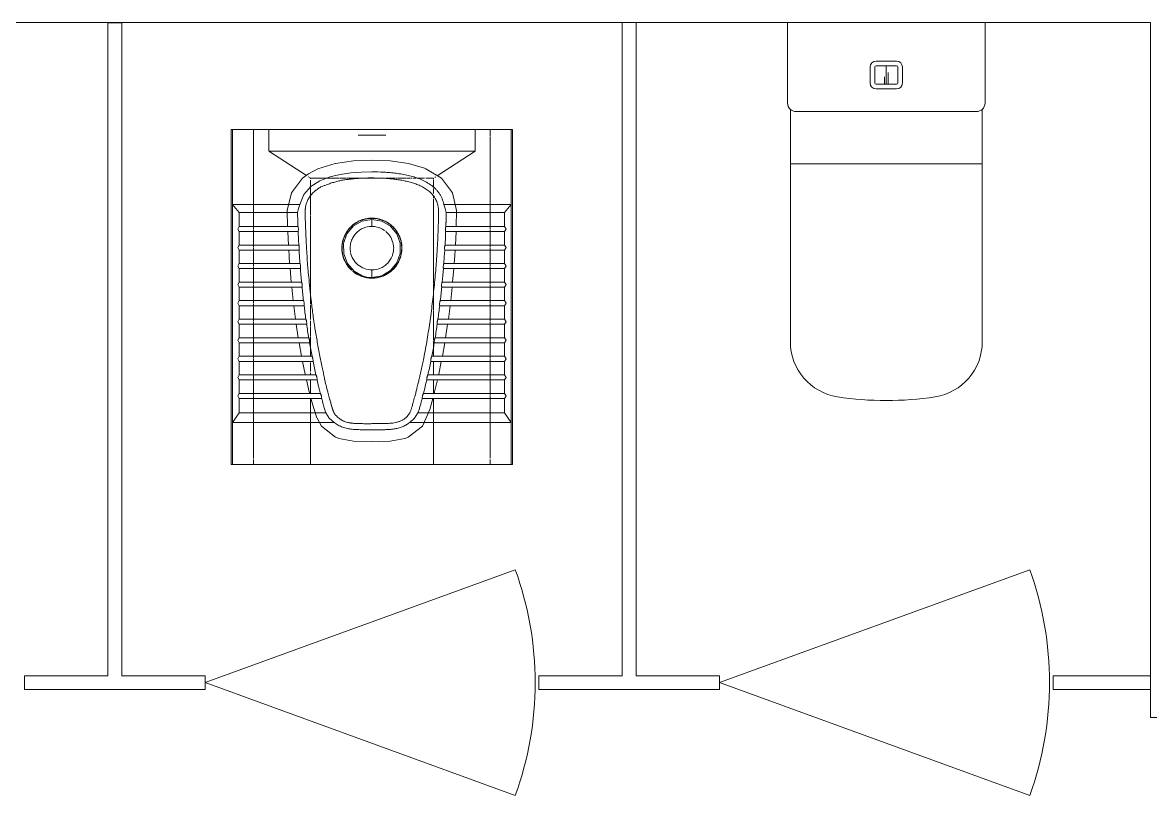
# Model space of a CAD drawing. Header units: millimetres. Extents: x -4000 to 187956, y -58990 to 162485.
# Drawn here: x 2172 to 4200, y 18359 to 19750 of the extents above; entities that cross this region are included whole.
import ezdxf

# ---------------------------------------------------------------- set-up
doc = ezdxf.new("R2010")
doc.units = ezdxf.units.MM
for name, color, linetype, lineweight in [('A-DOOR', 31, 'Continuous', 13), ('A-WALL', 113, 'Continuous', 13), ('P-SANR-FIXT', 6, 'Continuous', 9)]:
    doc.layers.add(name, color=color, linetype=linetype, lineweight=lineweight)

# ---------------------------------------------------------------- blocks, each defined once
blk = doc.blocks.new('WCPan-SquattingPan-Vitra-ArkitektSeries-5952 - CMPX502N-V864-FFS - TANG 1')
at = {"layer": 'P-SANR-FIXT', "color": 252}
for p, q in [((-212.9, 212.4), (-253, 212.4)), ((-212.9, 200.9), (-212.9, 212.4)), ((-212.9, 212.4), (-185.4, 212.4)), ((-185.4, 212.4), (-185.4, 174.1)), ((-23.6, 212.4), (-185.4, 212.4)), ((25, 212.4), (-25, 212.4)), ((7.7, 212.4), (-25, 212.4)), ((25, 212.4), (7.7, 212.4)), ((185.5, 212.4), (25, 212.4)), ((185.5, 173.7), (185.5, 212.4)), ((185.5, 212.4), (212.9, 212.4)), ((212.9, 212.4), (212.9, 201)), ((253, 212.4), (212.9, 212.4)), ((-212.9, 38.1), (-212.9, 199.9)), ((-25, 202.4), (-20.2, 202.4)), ((-25, 202.4), (25, 202.4)), ((-20.2, 202.4), (-7.7, 202.4)), ((-7.7, 202.4), (25, 202.4)), ((212.9, 199.8), (212.9, 38.1)), ((-185.4, 173.7), (-117.9, 129.8)), ((185.5, 173.7), (-184.7, 173.7)), ((117.4, 129.4), (185.5, 173.7)), ((-11.6, 124.9), (10.5, 124.9)), ((33.5, 124.9), (36.6, 124.9)), ((59.1, 124.9), (60.9, 124.9)), ((66, 124.9), (68.4, 124.9)), ((-110.5, 93.6), (-110.5, 69.5)), ((110.6, 59.2), (110.6, 87.8)), ((-110.5, 68.7), (-110.5, 59.1)), ((129.5, 77.9), (130.1, 77.9)), ((-110.5, 58), (-110.5, 23.3)), ((110.6, 22.7), (110.6, 59.1)), ((-212.9, 34.2), (-212.9, 37.6)), ((-212.9, 29.6), (-212.9, 33)), ((-212.9, 4.8), (-212.9, 29)), ((-150.1, 4.8), (-151.3, 29)), ((-110.5, 22.6), (-110.5, -26)), ((110.6, -9.6), (110.6, 22.6)), ((151.3, 29), (150.1, 4.8)), ((212.9, 37.6), (212.9, 34.2)), ((212.9, 33), (212.9, 29.6)), ((212.9, 29), (212.9, 4.8)), ((-212.9, 0.8), (-212.9, 4.2)), ((212.9, 4.2), (212.9, 0.8)), ((-212.9, -3.8), (-212.9, -0.3)), ((-212.9, -28.6), (-212.9, -4.3)), ((-149, -13.9), (-149.6, -4.3)), ((-148, -28.6), (-149, -14.4)), ((110.6, -50.4), (110.6, -10.6)), ((149, -14.4), (148, -28.6)), ((149.6, -4.3), (149, -13.9)), ((212.9, -0.3), (212.9, -3.8)), ((212.9, -4.3), (212.9, -28.6)), ((-212.9, -32.6), (-212.9, -29.1)), ((-212.9, -37.1), (-212.9, -33.7)), ((-212.9, -61.9), (-212.9, -37.7)), ((-145.2, -61.9), (-147.3, -37.7)), ((-110.5, -26.2), (-110.5, -78.7)), ((0, -40), (0, -40.9)), ((147.3, -37.7), (145.2, -61.9)), ((212.9, -29.1), (212.9, -32.6)), ((212.9, -33.7), (212.9, -37.1)), ((212.9, -37.7), (212.9, -61.9)), ((110.6, -64), (110.6, -51.1)), ((-212.9, -65.9), (-212.9, -62.5)), ((-212.9, -70.5), (-212.9, -67)), ((-212.9, -95.3), (-212.9, -71)), ((-141.7, -95.3), (-144.3, -71)), ((110.6, -82.9), (110.6, -65.1)), ((144.3, -71), (141.7, -95.3)), ((212.9, -62.5), (212.9, -65.9)), ((212.9, -67), (212.9, -70.5)), ((212.9, -71), (212.9, -95.3)), ((-212.9, -99.3), (-212.9, -95.8)), ((-212.9, -103.9), (-212.9, -100.4)), ((212.9, -95.8), (212.9, -99.3)), ((212.9, -100.4), (212.9, -103.9)), ((-212.9, -123.3), (-212.9, -104.4)), ((-137.5, -128.7), (-140.6, -104.4)), ((140.6, -104.4), (137.5, -128.7)), ((212.9, -104.4), (212.9, -128.6)), ((-212.9, -128.6), (-212.9, -123.4)), ((-212.9, -132.7), (-212.9, -129.1)), ((-212.9, -137.2), (-212.9, -133.7)), ((-212.9, -162), (-212.9, -137.7)), ((-132.5, -162), (-136.2, -137.8)), ((136.2, -137.8), (132.5, -162)), ((212.9, -129.1), (212.9, -132.7)), ((212.9, -133.7), (212.9, -137.2)), ((212.9, -137.7), (212.9, -162)), ((-212.9, -166.1), (-212.9, -162.5)), ((-212.9, -170.6), (-212.9, -167)), ((-212.9, -195.4), (-212.9, -171.1)), ((-126.7, -195), (-131, -171.1)), ((-110.5, -170.3), (-110.5, -171.5)), ((131, -171.1), (126.7, -195)), ((212.9, -162.5), (212.9, -166.1)), ((212.9, -167), (212.9, -170.6)), ((212.9, -171.1), (212.9, -195.4)), ((-212.9, -199.4), (-212.9, -196.4)), ((-212.9, -204), (-212.9, -200.4)), ((212.9, -196.4), (212.9, -199.4)), ((212.9, -200.4), (212.9, -204)), ((-212.9, -228.7), (-212.9, -204.5)), ((212.9, -204.5), (212.9, -228.7)), ((-212.9, -232.8), (-212.9, -229.1)), ((-212.9, -237.4), (-212.9, -233.7)), ((-212.9, -262.1), (-212.9, -237.8)), ((212.9, -229.1), (212.9, -232.8)), ((212.9, -233.7), (212.9, -237.4)), ((212.9, -237.8), (212.9, -262.1)), ((-212.9, -266.2), (-212.9, -262.5)), ((212.9, -262.5), (212.9, -266.2)), ((-212.9, -270.7), (-212.9, -267)), ((-212.9, -379.1), (-212.9, -271.2)), ((-110.5, -271.2), (-110.5, -342.4)), ((110.6, -390.2), (110.6, -271.2)), ((212.9, -267), (212.9, -270.7)), ((212.9, -271.2), (212.9, -378.6)), ((-110.5, -342.7), (-110.5, -390.2)), ((-59.7, -343.2), (-64.9, -341.1)), ((59.2, -343.3), (32.9, -348.3)), ((64.9, -341.1), (59.7, -343.2)), ((-212.9, -390.2), (-212.9, -380.8)), ((212.9, -380.8), (212.9, -390.2)), ((-212.9, -390.2), (-253, -390.2)), ((-110.5, -390.2), (-212.9, -390.2)), ((-110.5, -390.2), (110.6, -390.2)), ((212.9, -390.2), (110.6, -390.2)), ((212.9, -390.2), (253, -390.2))]:
    blk.add_line(p, q, dxfattribs=at)
at = {"layer": 'P-SANR-FIXT', "color": 250}
for p, q in [((-253, 212.4), (-250.6, 212.4)), ((-253, 212.4), (-253, -390.2)), ((250.6, 212.4), (-250.6, 212.4)), ((-250.6, 212.4), (-250.6, 77.9)), ((250.6, 212.4), (250.6, 77.9)), ((253, 212.4), (250.6, 212.4)), ((253, -390.2), (253, 212.4)), ((-238.6, 63.1), (-250.6, 77.9)), ((-250.6, 77.9), (-250.6, -314.3)), ((-250.6, 77.9), (-129.5, 77.9)), ((-133.7, 63.1), (-238.6, 63.1)), ((-238.6, 63.1), (-238.6, 38.1)), ((130.1, 77.9), (250.6, 77.9)), ((238.6, 63.1), (133.7, 63.1)), ((250.6, 77.9), (238.6, 63.1)), ((238.6, 38.1), (238.6, 63.1)), ((250.6, -314.3), (250.6, 77.9)), ((-133, 38.1), (-238.6, 38.1)), ((-238.6, 29), (-132.7, 29)), ((-238.6, 29), (-238.6, 4.8)), ((0, 39.2), (0, 38.3)), ((132.7, 29), (238.6, 29)), ((238.6, 38.1), (133, 38.1)), ((238.6, 4.8), (238.6, 29)), ((-131.5, 4.8), (-238.6, 4.8)), ((238.6, 4.8), (131.5, 4.8)), ((-238.6, -4.3), (-131, -4.3)), ((-238.6, -4.3), (-238.6, -28.6)), ((131, -4.3), (238.6, -4.3)), ((238.6, -28.6), (238.6, -4.3)), ((-129.4, -28.6), (-238.6, -28.6)), ((-238.6, -37.7), (-128.7, -37.7)), ((-238.6, -37.7), (-238.6, -61.9)), ((128.7, -37.7), (238.6, -37.7)), ((238.6, -28.6), (129.4, -28.6)), ((238.6, -61.9), (238.6, -37.7)), ((-126.5, -61.9), (-238.6, -61.9)), ((-238.6, -71), (-125.6, -71)), ((-238.6, -71), (-238.6, -95.3)), ((125.6, -71), (238.6, -71)), ((238.6, -61.9), (126.5, -61.9)), ((238.6, -95.3), (238.6, -71)), ((-123, -95.3), (-238.6, -95.3)), ((238.6, -95.3), (123, -95.3)), ((-238.6, -104.4), (-121.9, -104.4)), ((-238.6, -104.4), (-238.6, -128.6)), ((121.9, -104.4), (238.6, -104.4)), ((238.6, -128.6), (238.6, -104.4)), ((-118.7, -128.6), (-238.6, -128.6)), ((-238.6, -137.7), (-117.4, -137.7)), ((-238.6, -137.7), (-238.6, -162)), ((117.4, -137.7), (238.6, -137.7)), ((238.6, -128.6), (118.7, -128.6)), ((238.6, -162), (238.6, -137.7)), ((-113.7, -162), (-238.6, -162)), ((238.6, -162), (113.7, -162)), ((-238.6, -171.1), (-112.1, -171.1)), ((-238.6, -195.4), (-238.6, -171.1)), ((112.1, -171.1), (238.6, -171.1)), ((238.6, -195.4), (238.6, -171.1)), ((-107.7, -195.4), (-238.6, -195.4)), ((238.6, -195.4), (107.7, -195.4)), ((-238.6, -204.5), (-105.9, -204.5)), ((-238.6, -204.5), (-238.6, -228.7)), ((105.9, -204.5), (238.6, -204.5)), ((238.6, -204.5), (238.6, -228.7)), ((-100.7, -228.7), (-238.6, -228.7)), ((-238.6, -237.8), (-98.7, -237.8)), ((-238.6, -237.8), (-238.6, -262.1)), ((98.7, -237.8), (238.6, -237.8)), ((238.6, -228.7), (100.7, -228.7)), ((238.6, -262.1), (238.6, -237.8)), ((-92.7, -262.1), (-238.6, -262.1)), ((238.6, -262.1), (92.7, -262.1)), ((-238.6, -271.2), (-90.4, -271.2)), ((-238.6, -271.2), (-238.6, -297.2)), ((90.4, -271.2), (238.6, -271.2)), ((238.6, -297.2), (238.6, -271.2)), ((-250.6, -314.3), (-238.6, -297.2)), ((-238.6, -297.2), (-82.8, -297.2)), ((82.8, -297.2), (238.6, -297.2)), ((238.6, -297.2), (250.6, -314.3)), ((-250.6, -390.2), (-250.6, -314.3)), ((-250.6, -314.3), (-68, -314.3)), ((250.6, -314.3), (68, -314.3)), ((250.6, -314.3), (250.6, -390.2)), ((-253, -390.2), (-250.6, -390.2)), ((250.6, -390.2), (-250.6, -390.2)), ((250.6, -390.2), (253, -390.2))]:
    blk.add_line(p, q, dxfattribs=at)
at = {"layer": 'P-SANR-FIXT', "color": 253}
for p, q in [((23.9, 212.4), (-23.6, 212.4)), ((-114.6, 127.6), (-113.1, 126.6)), ((-112.9, 126.5), (-111.4, 125.5)), ((-110.5, 124.9), (-110.5, 123.6)), ((-110.5, 124.9), (-107.5, 124.9)), ((-107.1, 124.9), (-102, 124.9)), ((-101.6, 124.9), (-75.3, 124.9)), ((-74.3, 124.9), (-59.2, 124.9)), ((-58.2, 124.9), (-49.9, 124.9)), ((-49, 124.9), (-47, 124.9)), ((-45.9, 124.9), (-15.1, 124.9)), ((-14.2, 124.9), (-12.5, 124.9)), ((10.5, 124.9), (13.8, 124.9)), ((14.1, 124.9), (18.6, 124.9)), ((19, 124.9), (22.8, 124.9)), ((25, 124.9), (28.5, 124.9)), ((29.5, 124.9), (31.4, 124.9)), ((31.9, 124.9), (33.5, 124.9)), ((36.6, 124.9), (41.3, 124.9)), ((42.2, 124.9), (46, 124.9)), ((47.2, 124.9), (50.8, 124.9)), ((51.1, 124.9), (52.9, 124.9)), ((53, 124.9), (59.1, 124.9)), ((62, 124.9), (65.4, 124.9)), ((69.2, 124.9), (72, 124.9)), ((73.3, 124.9), (76.8, 124.9)), ((76.9, 124.9), (79.8, 124.9)), ((81.6, 124.9), (87.8, 124.9)), ((88.5, 124.9), (94.7, 124.9)), ((96.7, 124.9), (110.4, 124.9)), ((110.6, 123), (110.6, 124.9)), ((110.6, 116.9), (110.6, 122.1)), ((112.9, 126.5), (114.1, 127.3)), ((-110.5, 121.2), (-110.5, 109)), ((-110.5, 108.8), (-110.5, 106.6)), ((-110.5, 106.4), (-110.5, 102.9)), ((-110.5, 102.3), (-110.5, 100.5)), ((110.6, 108.1), (110.6, 116.8)), ((110.6, 104.7), (110.6, 106.6)), ((110.6, 102.5), (110.6, 103.8)), ((-110.5, 99.6), (-110.5, 97.7)), ((-110.5, 96.9), (-110.5, 95.7)), ((-110.5, 95.1), (-110.5, 93.6)), ((110.6, 99.9), (110.6, 101.4)), ((110.6, 97.2), (110.6, 99.1)), ((110.6, 91.5), (110.6, 93.5)), ((110.6, 89.8), (110.6, 91.2)), ((0, 52.8), (0, 53)), ((0, -54.7), (0, -54.4)), ((-110.5, -79.4), (-110.5, -86.2)), ((-110.5, -86.9), (-110.5, -100.9)), ((110.6, -112.6), (110.6, -83.1)), ((-110.5, -102.6), (-110.5, -111.6)), ((-110.5, -111.8), (-110.5, -123.4)), ((110.6, -123), (110.6, -113.7)), ((-110.5, -123.8), (-110.5, -129.3)), ((-110.5, -131.8), (-110.5, -140.8)), ((-110.5, -141.9), (-110.5, -157.5)), ((110.6, -134.9), (110.6, -123.8)), ((110.6, -137.3), (110.6, -135.9)), ((110.6, -148.6), (110.6, -137.8)), ((-110.5, -157.8), (-110.5, -159.9)), ((-110.5, -160.8), (-110.5, -166.2)), ((110.6, -159.2), (110.6, -148.9)), ((110.6, -166.2), (110.6, -159.9)), ((-110.5, -167), (-110.5, -170.3)), ((-110.5, -171.5), (-110.5, -174.9)), ((-110.5, -175.4), (-110.5, -177.1)), ((-110.5, -178.5), (-110.5, -180)), ((-110.5, -180.3), (-110.5, -195.4)), ((110.6, -179.1), (110.6, -168)), ((110.6, -194.4), (110.6, -180)), ((-110.5, -206.4), (-110.5, -223)), ((110.6, -217), (110.6, -205.5)), ((110.6, -228.7), (110.6, -217.2)), ((-110.5, -225), (-110.5, -228.7)), ((-110.5, -237.8), (-110.5, -261.7)), ((110.6, -239.6), (110.6, -237.8)), ((110.6, -251), (110.6, -239.9)), ((110.6, -258.4), (110.6, -251.6)), ((110.6, -262.1), (110.6, -258.9)), ((11.8, -349.4), (0, -348.8)), ((32.9, -348.3), (11.9, -349.4))]:
    blk.add_line(p, q, dxfattribs=at)
at = {"layer": 'P-SANR-FIXT', "color": 254}
for p, q in [((0, 53), (0, 53.2)), ((0, -54.9), (0, -54.7))]:
    blk.add_line(p, q, dxfattribs=at)
at = {"layer": 'P-SANR-FIXT', "color": 252, "flags": 128}
for points in [[(-114, 133.1), (-97.1, 142), (-66.3, 151.6)], [(-65.6, 151.7), (-32.9, 156.4), (0, 157.7)], [(0, 157.7), (32.9, 156.4), (65.6, 151.7), (94.4, 143.2)], [(94.8, 143), (97.1, 142), (125.1, 124.8), (144.8, 98.7), (152.2, 66.8), (151.6, 38.1)], [(-144.9, 98.7), (-125.1, 124.8), (-114.3, 132.9)], [(-151.6, 38.1), (-152.2, 66.8), (-144.9, 98.7)], [(-119.8, -228.7), (-120.1, -227.3), (-124.8, -204.5)], [(124.8, -204.5), (120.1, -227.3), (119.8, -228.7)], [(-111.9, -262.1), (-112.6, -259.4), (-117.7, -237.8)], [(117.7, -237.8), (112.6, -259.4), (111.9, -262.1)], [(-98.9, -306), (-104.1, -291.2), (-109.8, -271.3)], [(109.8, -271.3), (104.1, -291.2), (90.8, -321.1), (64.9, -341.1)], [(-65.5, -340.8), (-90.8, -321.2), (-98.7, -306.7)], [(0, -348.8), (-32.9, -348.3), (-59.2, -343.3)]]:
    blk.add_lwpolyline(points, dxfattribs=at)
at = {"layer": 'P-SANR-FIXT', "color": 250, "flags": 128}
for points in [[(0, 136.4), (-19, 136), (-38.2, 134.5), (-57.1, 131.7), (-75.7, 127.2), (-93.6, 120.2), (-109.6, 110), (-122.3, 95.6), (-129.5, 77.9)], [(-129.5, 77.9), (-132.1, 70.3), (-133.7, 63.1)], [(133.7, 63.1), (132, 70.6), (129.5, 77.9)], [(0, -53.8), (-9.3, -52.9), (-17.5, -50.7), (-32, -42.5), (-44.1, -28.2), (-50.6, -10.9), (-51, 7.5), (-45.4, 24.8), (-33.8, 38.7), (-18, 47.8), (0, 51)], [(0, 51), (17.8, 47.9), (33.6, 39), (45.1, 25.1), (51, 7.9), (50.8, -10.2), (44.7, -27.2), (33.3, -41.3), (17.8, -50.6), (0, -53.8)], [(-238.6, 38.1), (-241.4, 33.6), (-238.6, 29)], [(238.6, 29), (241.4, 33.6), (238.6, 38.1)], [(-238.6, 4.8), (-241.4, 0.2), (-238.6, -4.3)], [(238.6, -4.3), (241.4, 0.2), (238.6, 4.8)], [(129.4, -28.6), (130.2, -16.5), (131, -4.3)], [(-238.6, -28.6), (-241.4, -33.1), (-238.6, -37.7)], [(126.5, -61.9), (127.6, -49.8), (128.7, -37.7)], [(238.6, -37.7), (241.4, -33.1), (238.6, -28.6)], [(-238.6, -61.9), (-241.4, -66.5), (-238.6, -71)], [(238.6, -71), (241.4, -66.5), (238.6, -61.9)], [(-238.6, -95.3), (-241.4, -99.8), (-238.6, -104.4)], [(238.6, -104.4), (241.4, -99.8), (238.6, -95.3)], [(-238.6, -128.6), (-241.4, -133.2), (-238.6, -137.7)], [(238.6, -137.7), (241.4, -133.2), (238.6, -128.6)], [(-238.6, -162), (-241.4, -166.6), (-238.6, -171.1)], [(238.6, -171.1), (241.4, -166.6), (238.6, -162)], [(-238.6, -195.4), (-241.4, -199.9), (-238.6, -204.5)], [(238.6, -204.5), (241.4, -199.9), (238.6, -195.4)], [(-238.6, -228.7), (-241.4, -233.3), (-238.6, -237.8)], [(238.6, -237.8), (241.4, -233.3), (238.6, -228.7)], [(-238.6, -262.1), (-241.4, -266.6), (-238.6, -271.2)], [(238.6, -271.2), (241.4, -266.6), (238.6, -262.1)], [(-82.8, -297.2), (-76.6, -306.5), (-68, -314.3)], [(68, -314.3), (76.6, -306.5), (82.8, -297.2)]]:
    blk.add_lwpolyline(points, dxfattribs=at)
at = {"layer": 'P-SANR-FIXT', "color": 250}
blk.add_arc((-1176.2, 51.3), 1307.4, 350.6119, 351.6879, dxfattribs=at)
for points, knots in [([(0, -316.5), (-2.6, -316.7), (-6.6, -316.7), (-12.5, -316.7), (-17, -316.6), (-22, -316.5), (-27.4, -316.3), (-31.9, -316.1), (-35.2, -315.8), (-37.2, -315.5), (-38.7, -315.2), (-40.2, -315), (-42.6, -314.5), (-46, -313.8), (-49.1, -312.8), (-51.5, -311.8), (-53.3, -310.9), (-55, -309.9), (-57.4, -308.4), (-60.3, -306.1), (-62.9, -303.8), (-64.4, -302.2), (-65.2, -301.4), (-65.7, -300.8), (-66.2, -300.3), (-66.8, -299.5), (-67.7, -298.2), (-68.3, -296.8), (-68.9, -295.5), (-69.2, -294.7), (-69.4, -294), (-69.5, -293.6), (-69.7, -293.2), (-69.8, -292.9), (-69.9, -292.6), (-70.1, -292.3), (-70.3, -291.7), (-70.5, -291.1), (-70.8, -290.5), (-71, -289.8), (-71.2, -289.2), (-71.4, -288.4), (-71.6, -287.7), (-71.9, -286.7), (-72.1, -285.9), (-72.3, -285.4), (-72.5, -285), (-72.6, -284.5), (-72.9, -283.6), (-73.2, -282.3), (-73.7, -280.6), (-74.1, -278.8), (-74.6, -277.3), (-75, -275.5), (-75.7, -273), (-77, -268.3), (-79.3, -260.3), (-81.9, -250.2), (-84.2, -240.5), (-85.9, -232.4), (-87.8, -223.1), (-90, -212.5), (-92.3, -201), (-94.7, -188.9), (-97.1, -176.4), (-99.3, -163.8), (-101.1, -153.5), (-102.4, -145.5), (-103.3, -139.7), (-104.2, -133.9), (-105.3, -125.9), (-106.7, -115.7), (-108.2, -103.3), (-110.1, -86.8), (-112.1, -67.3), (-114.1, -47.7), (-115.5, -34), (-116.1, -25.8), (-116.4, -20), (-116.6, -15.9), (-116.8, -12.4), (-117, -9.5), (-117.2, -7.2), (-117.3, -4.8), (-117.5, -1.6), (-117.7, 2.2), (-118, 6.7), (-118.3, 12.6), (-118.6, 19.7), (-118.9, 27.8), (-119.3, 36), (-119.6, 44.2), (-119.8, 51.6), (-119.9, 57.7), (-120, 62), (-120.1, 64.9), (-120, 66.8), (-119.9, 68.4), (-119.7, 69.8), (-119.5, 71.3), (-119.3, 73.3), (-118.9, 75.6), (-118.2, 78.4), (-117.2, 81.3), (-115.9, 84.4), (-114.2, 87.7), (-112.4, 90.9), (-110.3, 93.8), (-108, 96.5), (-105.4, 99.1), (-103.1, 101.1), (-101.3, 102.6), (-100.1, 103.6), (-99.1, 104.3), (-98.2, 104.9), (-96.8, 106), (-94.8, 107.5), (-91.8, 109.2), (-87.6, 111), (-81.6, 113.3), (-74.5, 115.8), (-68.1, 117.8), (-63, 119.2), (-59.3, 120.1), (-55.7, 120.9), (-50.9, 121.8), (-44.7, 122.7), (-37.3, 123.6), (-29.8, 124.3), (-22.4, 124.9), (-12.5, 125.4), (-5, 125.5), (0, 125.4)], [-1, -1, -1, -1, -0.97619, -0.964286, -0.952381, -0.940476, -0.928571, -0.916667, -0.910714, -0.904762, -0.901786, -0.89881, -0.892857, -0.880952, -0.869048, -0.863095, -0.857143, -0.85119, -0.845238, -0.833333, -0.821429, -0.815476, -0.8125, -0.809524, -0.806548, -0.803571, -0.797619, -0.785714, -0.779762, -0.77381, -0.770833, -0.767857, -0.764881, -0.763393, -0.761905, -0.758929, -0.755952, -0.75, -0.744048, -0.738095, -0.732143, -0.72619, -0.720238, -0.714286, -0.708333, -0.702381, -0.696429, -0.690476, -0.684524, -0.678571, -0.672619, -0.669643, -0.666667, -0.66369, -0.660714, -0.654762, -0.642857, -0.630952, -0.625, -0.619048, -0.613095, -0.607143, -0.60119, -0.595238, -0.589286, -0.583333, -0.577381, -0.574405, -0.571429, -0.568452, -0.565476, -0.559524, -0.553571, -0.547619, -0.535714, -0.52381, -0.511905, -0.5, -0.494048, -0.488095, -0.482143, -0.479167, -0.47619, -0.473214, -0.470238, -0.464286, -0.458333, -0.452381, -0.440476, -0.428571, -0.416667, -0.404762, -0.392857, -0.380952, -0.369048, -0.357143, -0.345238, -0.339286, -0.333333, -0.327381, -0.321429, -0.309524, -0.297619, -0.285714, -0.27381, -0.261905, -0.25, -0.238095, -0.22619, -0.214286, -0.202381, -0.196429, -0.190476, -0.1875, -0.184524, -0.178571, -0.166667, -0.154762, -0.142857, -0.130952, -0.119048, -0.107143, -0.10119, -0.095238, -0.089286, -0.083333, -0.071429, -0.059524, -0.047619, -0.035714, -0.02381, 0, 0, 0, 0]), ([(129.5, 77.9), (128.7, 81.5), (127.1, 86.7), (123.8, 93.2), (120.9, 98), (117.5, 102.4), (112.5, 107.7), (105.5, 113.5), (96.1, 119.2), (86.1, 123.8), (75.9, 127.3), (65.2, 130.2), (54.6, 132.3), (43.7, 133.9), (32.5, 135.1), (17.7, 136.1), (6.8, 136.4), (0, 136.4)], [0, 0, 0, 0, 0.071429, 0.107143, 0.142857, 0.178571, 0.214286, 0.285714, 0.357143, 0.428571, 0.5, 0.571429, 0.642857, 0.714286, 0.785714, 0.857143, 1, 1, 1, 1]), ([(0, 125.4), (5.3, 125.4), (13.8, 125.3), (25.5, 124.7), (34.4, 123.9), (43.1, 122.9), (51.7, 121.6), (60.2, 120), (68.6, 118), (76.8, 115.5), (84.8, 112.4), (91.4, 109.2), (96.3, 106.2), (99.9, 103.7), (103.4, 101), (107.9, 96.8), (112.8, 90.7), (116.2, 84.1), (118, 79.1), (118.9, 75.5), (119.4, 72.3), (119.8, 69.5), (119.9, 66.8), (120, 64.7), (120, 63), (120, 62), (120, 61.2), (120, 60.1), (119.9, 58.3), (119.9, 55.3), (119.8, 51.4), (119.6, 47.5), (119.5, 44), (119.4, 40.7), (119.3, 37), (119.1, 31.9), (118.9, 26.9), (118.7, 22.5), (118.6, 19), (118.4, 16.2), (118.3, 13.4), (118.2, 11), (118.1, 8.7), (118, 6.7), (117.8, 4.6), (117.7, 1.8), (117.5, -1.7), (117.2, -6), (117, -10.3), (116.7, -14.7), (116.3, -20.6), (115.5, -30.8), (114.4, -45.2), (112.3, -68.1), (109.2, -96.7), (105.5, -125.4), (102.1, -148), (99.4, -165), (96.4, -181.9), (93.5, -196.8), (91.3, -207.8), (89.8, -214.9), (88.6, -220.2), (87.5, -225.5), (86.5, -229.9), (85.7, -233.4), (84.9, -236.7), (84.1, -240.1), (83.2, -243.8), (82.2, -247.8), (81.2, -251.9), (80.2, -256.1), (79.3, -259.7), (78.2, -263.8), (76.9, -268.6), (75.8, -272.6), (75, -275.8), (74.1, -278.9), (73.2, -282.4), (72.2, -285.7), (71.4, -288.4), (70.4, -291.5), (69.3, -294.4), (68, -297), (67.1, -298.7), (66.1, -300.3), (64.4, -302.5), (61.9, -305.3), (58.1, -308.3), (54.4, -310.4), (51, -312), (47.4, -313.3), (42.8, -314.6), (38.3, -315.4), (34.9, -315.7), (31.6, -316), (27.2, -316.3), (22.4, -316.5), (18.4, -316.6), (14.4, -316.6), (10, -316.6), (5.1, -316.6), (1.8, -316.5), (0, -316.5)], [0, 0, 0, 0, 0.029412, 0.044118, 0.058824, 0.073529, 0.088235, 0.102941, 0.117647, 0.132353, 0.147059, 0.161765, 0.169118, 0.176471, 0.183824, 0.191176, 0.205882, 0.220588, 0.227941, 0.235294, 0.242647, 0.25, 0.257353, 0.264706, 0.268382, 0.272059, 0.273897, 0.275735, 0.279412, 0.283088, 0.286765, 0.290441, 0.292279, 0.294118, 0.297794, 0.301471, 0.308824, 0.316176, 0.323529, 0.330882, 0.338235, 0.345588, 0.349265, 0.352941, 0.356618, 0.360294, 0.367647, 0.375, 0.382353, 0.389706, 0.397059, 0.411765, 0.441176, 0.470588, 0.529412, 0.588235, 0.617647, 0.647059, 0.676471, 0.705882, 0.724265, 0.733456, 0.742647, 0.751838, 0.761029, 0.765625, 0.770221, 0.779412, 0.788603, 0.797794, 0.806985, 0.811581, 0.816176, 0.820772, 0.825368, 0.829963, 0.832261, 0.834559, 0.839154, 0.84375, 0.848346, 0.852941, 0.862132, 0.866728, 0.871324, 0.875919, 0.880515, 0.889706, 0.898897, 0.908088, 0.912684, 0.917279, 0.926471, 0.935662, 0.940257, 0.944853, 0.954044, 0.963235, 0.967831, 0.972426, 0.981618, 0.990809, 1, 1, 1, 1]), ([(-133.7, 63.1), (-133.7, 61), (-133.6, 58), (-133.5, 53.9), (-133.4, 49.5), (-133.2, 44.2), (-133.1, 40.1), (-133, 38.1)], [0, 0, 0, 0, 0.25, 0.375, 0.5, 0.75, 1, 1, 1, 1]), ([(133, 38.1), (133, 38.5), (133.1, 39.6), (133.1, 41.9), (133.2, 44.4), (133.3, 47.2), (133.4, 50.9), (133.5, 55.2), (133.6, 58.7), (133.6, 60.9), (133.7, 62.1), (133.7, 62.7), (133.7, 63.1)], [0, 0, 0, 0, 0.125, 0.25, 0.3125, 0.375, 0.5, 0.625, 0.75, 0.875, 0.9375, 1, 1, 1, 1]), ([(-132.7, 29), (-132.5, 29.3), (-132.3, 30.3), (-132.2, 32.4), (-132.2, 34.8), (-132.5, 36.5), (-132.8, 37.6), (-132.9, 38), (-133, 38.1)], [0, 0, 0, 0, 0.2, 0.4, 0.6, 0.8, 0.9, 1, 1, 1, 1]), ([(-39.1, -0.8), (-39.1, -0.3), (-39.1, 3.1), (-38.1, 9.4), (-34.9, 17.4), (-30.2, 24.5), (-24, 30.5), (-14.2, 36.4), (-5.7, 38.3), (0, 38.3)], [0.5, 0.5, 0.5, 0.5, 0.5138889, 0.5833333, 0.6527778, 0.7222222, 0.7916667, 0.8611111, 1, 1, 1, 1]), ([(29.9, 24.3), (31.4, 22.6), (35.3, 16.9), (38.7, 7.7), (39.3, -1.1), (38.9, -5.3), (38.7, -6.7)], [0.2777778, 0.2777778, 0.2777778, 0.2777778, 0.3333333, 0.4444444, 0.5138889, 0.5482288, 0.5482288, 0.5482288, 0.5482288]), ([(133, 38.1), (132.9, 38), (132.8, 37.6), (132.5, 36.5), (132.2, 34.8), (132.2, 32.4), (132.3, 30.3), (132.5, 29.3), (132.7, 29)], [0, 0, 0, 0, 0.1, 0.2, 0.4, 0.6, 0.8, 1, 1, 1, 1]), ([(-131, -4.3), (-130.9, -4), (-130.7, -3.1), (-130.6, -0.9), (-130.7, 1.4), (-131, 3.2), (-131.3, 4.2), (-131.5, 4.6), (-131.5, 4.8)], [0, 0, 0, 0, 0.2, 0.4, 0.6, 0.8, 0.9, 1, 1, 1, 1]), ([(131.5, 4.8), (131.5, 4.6), (131.3, 4.2), (131.1, 3.4), (130.9, 2.5), (130.7, 1), (130.6, -0.9), (130.7, -3.1), (130.9, -4), (131, -4.3)], [0, 0, 0, 0, 0.1, 0.2, 0.3, 0.4, 0.6, 0.8, 1, 1, 1, 1]), ([(0, -40), (-9.1, -40), (-22.7, -35), (-34.4, -21), (-37.5, -12.6), (-38.4, -8.4)], [0, 0, 0, 0, 0.2222222, 0.3333333, 0.437997, 0.437997, 0.437997, 0.437997]), ([(36.8, -14.1), (36.2, -15.7), (34.3, -20), (30.2, -26.2), (24, -32.1), (14.2, -38.1), (5.7, -40), (0, -40)], [0.610286, 0.610286, 0.610286, 0.610286, 0.6527778, 0.7222222, 0.7916667, 0.8611111, 1, 1, 1, 1]), ([(-128.7, -37.7), (-128.5, -37.4), (-128.3, -36.4), (-128.3, -34.3), (-128.5, -31.9), (-128.8, -30.2), (-129.1, -29.1), (-129.3, -28.7), (-129.4, -28.6)], [0, 0, 0, 0, 0.2, 0.4, 0.6, 0.8, 0.9, 1, 1, 1, 1]), ([(129.4, -28.6), (129.3, -28.7), (129.1, -29.1), (128.9, -29.9), (128.7, -30.9), (128.4, -32.3), (128.3, -34.3), (128.3, -36.4), (128.5, -37.4), (128.7, -37.7)], [0, 0, 0, 0, 0.1, 0.2, 0.3, 0.4, 0.6, 0.8, 1, 1, 1, 1]), ([(-125.6, -71), (-125.5, -70.7), (-125.3, -69.8), (-125.3, -67.6), (-125.6, -65.3), (-125.9, -63.5), (-126.3, -62.5), (-126.4, -62.1), (-126.5, -61.9)], [0, 0, 0, 0, 0.2, 0.4, 0.6, 0.8, 0.9, 1, 1, 1, 1]), ([(126.5, -61.9), (126.4, -62.1), (126.3, -62.5), (126, -63.3), (125.8, -64.2), (125.5, -65.7), (125.3, -67.6), (125.3, -69.8), (125.5, -70.7), (125.6, -71)], [0, 0, 0, 0, 0.1, 0.2, 0.3, 0.4, 0.6, 0.8, 1, 1, 1, 1]), ([(-121.9, -104.4), (-121.8, -104.1), (-121.6, -103.1), (-121.7, -101), (-122, -98.6), (-122.4, -96.9), (-122.7, -95.8), (-122.9, -95.5), (-123, -95.3)], [0, 0, 0, 0, 0.2, 0.4, 0.6, 0.8, 0.9, 1, 1, 1, 1]), ([(123, -95.3), (122.9, -95.5), (122.7, -95.8), (122.4, -96.6), (122.2, -97.6), (121.9, -99), (121.7, -101), (121.6, -103.1), (121.8, -104.1), (121.9, -104.4)], [0, 0, 0, 0, 0.1, 0.2, 0.3, 0.4, 0.6, 0.8, 1, 1, 1, 1]), ([(-117.4, -137.7), (-117.3, -137.4), (-117.2, -136.5), (-117.3, -134.3), (-117.6, -132.3), (-117.9, -130.9), (-118.2, -130), (-118.4, -129.2), (-118.6, -128.8), (-118.7, -128.6)], [0, 0, 0, 0, 0.2, 0.4, 0.6, 0.7, 0.8, 0.9, 1, 1, 1, 1]), ([(118.7, -128.6), (118.7, -128.8), (118.5, -129.2), (118.2, -130), (117.9, -130.9), (117.7, -132), (117.5, -133.1), (117.3, -134.7), (117.2, -136.5), (117.3, -137.4), (117.4, -137.7)], [0, 0, 0, 0, 0.1, 0.2, 0.3, 0.4, 0.5, 0.6, 0.8, 1, 1, 1, 1]), ([(-112.1, -171.1), (-112, -170.8), (-111.9, -169.8), (-112.1, -167.7), (-112.4, -165.7), (-112.8, -164.3), (-113, -163.3), (-113.4, -162.5), (-113.6, -162.2), (-113.7, -162)], [0, 0, 0, 0, 0.2, 0.4, 0.6, 0.7, 0.8, 0.9, 1, 1, 1, 1]), ([(113.7, -162), (113.6, -162.2), (113.4, -162.5), (113.1, -163.3), (112.8, -164.3), (112.5, -165.3), (112.3, -166.5), (112, -168), (111.9, -169.8), (112, -170.8), (112.1, -171.1)], [0, 0, 0, 0, 0.1, 0.2, 0.3, 0.4, 0.5, 0.6, 0.8, 1, 1, 1, 1]), ([(-105.9, -204.5), (-105.8, -204.1), (-105.7, -203.2), (-105.9, -201.4), (-106.2, -199.8), (-106.4, -198.7), (-106.7, -197.6), (-107, -196.7), (-107.4, -195.9), (-107.6, -195.5), (-107.7, -195.4)], [0, 0, 0, 0, 0.2, 0.4, 0.5, 0.6, 0.7, 0.8, 0.9, 1, 1, 1, 1]), ([(107.7, -195.4), (107.6, -195.5), (107.4, -195.9), (107, -196.7), (106.7, -197.6), (106.4, -198.7), (106.2, -199.8), (105.9, -201.3), (105.7, -203.2), (105.8, -204.1), (105.9, -204.5)], [0, 0, 0, 0, 0.1, 0.2, 0.3, 0.4, 0.5, 0.6, 0.8, 1, 1, 1, 1]), ([(-98.7, -237.8), (-98.6, -237.5), (-98.5, -236.5), (-98.8, -234.7), (-99.1, -233.2), (-99.4, -232), (-99.7, -231), (-100.1, -230), (-100.4, -229.3), (-100.6, -228.9), (-100.7, -228.7)], [0, 0, 0, 0, 0.2, 0.4, 0.5, 0.6, 0.7, 0.8, 0.9, 1, 1, 1, 1]), ([(-98.7, -237.8), (-97.7, -241.8), (-96.3, -247.9), (-94.3, -256.1), (-93.2, -260.1), (-92.7, -262.1)], [0, 0, 0, 0, 0.5, 0.75, 1, 1, 1, 1]), ([(100.7, -228.7), (100.6, -228.9), (100.4, -229.3), (100.1, -230), (99.7, -231), (99.4, -232), (99.1, -233.2), (98.8, -234.7), (98.5, -236.5), (98.6, -237.5), (98.7, -237.8)], [0, 0, 0, 0, 0.1, 0.2, 0.3, 0.4, 0.5, 0.6, 0.8, 1, 1, 1, 1]), ([(-90.4, -271.2), (-90.3, -270.8), (-90.3, -269.8), (-90.6, -268), (-90.9, -266.5), (-91.3, -265.4), (-91.6, -264.3), (-92, -263.4), (-92.4, -262.6), (-92.6, -262.2), (-92.7, -262.1)], [0, 0, 0, 0, 0.2, 0.4, 0.5, 0.6, 0.7, 0.8, 0.9, 1, 1, 1, 1]), ([(92.7, -262.1), (92.6, -262.2), (92.4, -262.6), (92, -263.4), (91.6, -264.3), (91.3, -265.4), (90.9, -266.5), (90.6, -268), (90.3, -269.8), (90.3, -270.8), (90.4, -271.2)], [0, 0, 0, 0, 0.1, 0.2, 0.3, 0.4, 0.5, 0.6, 0.8, 1, 1, 1, 1]), ([(-90.4, -271.2), (-90.1, -272.1), (-89.6, -274.1), (-88.7, -277.3), (-87.9, -280.4), (-87.1, -283.1), (-86.5, -285.5), (-85.7, -288.4), (-84.4, -292.5), (-83.5, -295.3), (-82.8, -297.2)], [0, 0, 0, 0, 0.125, 0.25, 0.375, 0.4375, 0.5, 0.625, 0.75, 1, 1, 1, 1]), ([(82.8, -297.2), (83.2, -296.2), (83.9, -294.2), (84.8, -291.2), (85.8, -288), (86.7, -284.5), (87.8, -280.6), (89.2, -275.7), (90, -272.7), (90.4, -271.2)], [0, 0, 0, 0, 0.125, 0.25, 0.375, 0.5, 0.625, 0.75, 1, 1, 1, 1]), ([(-68, -314.3), (-65.7, -316.3), (-60.8, -319.6), (-52.8, -323.2), (-45.6, -325.2), (-40, -326.2), (-35.4, -326.7), (-30.8, -327.1), (-26.1, -327.3), (-21.3, -327.5), (-16.5, -327.6), (-12, -327.6), (-6.4, -327.5), (-2.5, -327.5), (0, -327.5)], [0, 0, 0, 0, 0.125, 0.25, 0.375, 0.4375, 0.5, 0.5625, 0.625, 0.6875, 0.75, 0.8125, 0.875, 1, 1, 1, 1]), ([(0, -327.5), (2.5, -327.5), (5.9, -327.5), (10.4, -327.6), (14, -327.6), (17.8, -327.6), (21.3, -327.5), (24.8, -327.4), (28.2, -327.2), (31.6, -327), (34.4, -326.8), (36.6, -326.6), (39, -326.3), (43.3, -325.7), (48, -324.6), (52.5, -323.1), (55.9, -321.8), (59.3, -320.2), (63.5, -317.8), (66.3, -315.8), (68, -314.3)], [0, 0, 0, 0, 0.1, 0.15, 0.2, 0.25, 0.3, 0.35, 0.4, 0.45, 0.5, 0.525, 0.55, 0.6, 0.7, 0.75, 0.8, 0.85, 0.9, 1, 1, 1, 1])]:
    blk.add_open_spline(points, degree=3, knots=knots, dxfattribs=at)
at = {"layer": 'P-SANR-FIXT', "color": 252}
for points in [[(-36.3, 39.2), (-35.8, 39.7), (-35.2, 40.1), (-34.7, 40.6)], [(-32.8, 41.6), (-29.3, 44.2), (-25.5, 46.5), (-21.5, 48.3)], [(-18.4, 50), (-16.4, 50.7), (-14.3, 51.3), (-12.1, 51.8)], [(-16.2, 50.3), (-14.9, 50.7), (-13.6, 51), (-12.2, 51.3)], [(-11.7, 51.9), (-7.9, 52.8), (-3.9, 53.2), (0, 53.2)], [(-11.7, 51.5), (-7.9, 52.3), (-3.9, 52.8), (0, 52.8)], [(0, 53.2), (6.3, 53.3), (12.6, 52.1), (18.5, 49.9)], [(18.3, 49.5), (12.5, 51.7), (6.2, 52.8), (0, 52.8)], [(19.7, 49.5), (21.2, 48.9), (22.7, 48.2), (24.2, 47.5)], [(25, 47.1), (28.4, 45.3), (31.7, 43.1), (34.7, 40.6)], [(-52.6, 9.1), (-51.8, 13.6), (-50.3, 18), (-48.3, 22.1)], [(-48, 22.8), (-47.8, 23.3), (-47.5, 23.8), (-47.3, 24.3)], [(-47.1, 25.5), (-47, 25.7), (-46.9, 26), (-46.7, 26.2)], [(-46.1, 26.4), (-45.5, 27.5), (-44.8, 28.5), (-44.2, 29.5)], [(-43.5, 30.5), (-42.1, 32.4), (-40.6, 34.2), (-39, 35.9)], [(-38.2, 36.7), (-37.4, 37.6), (-36.6, 38.4), (-35.7, 39.1)], [(9.3, 37.2), (10.7, 36.8), (12.1, 36.4), (13.4, 35.9)], [(25.1, 29.2), (26.9, 27.7), (28.5, 26.1), (29.9, 24.3)], [(35.2, 40.2), (39.5, 36.5), (43.2, 32.1), (46.1, 27.2)], [(46.8, 26.2), (47.4, 25.1), (47.9, 24.1), (48.5, 23)], [(-53.2, -10.2), (-53.8, -7.1), (-54, -4), (-54, -0.8)], [(-52.6, -13.1), (-52.8, -12.2), (-53, -11.2), (-53.2, -10.2)], [(-47.4, -26.6), (-49.6, -22.7), (-51.2, -18.4), (-52.4, -14.1)], [(-38.5, -7.6), (-38.9, -5.4), (-39.1, -3.1), (-39.1, -0.8)], [(46.7, -27), (49.6, -21.8), (51.7, -16), (52.8, -10.1)], [(-46.4, -27.6), (-46.6, -27.1), (-46.9, -26.6), (-47.2, -26.1)], [(-46.8, -27.8), (-46.9, -27.6), (-47, -27.4), (-47.1, -27.2)], [(-36.7, -40.5), (-40.4, -37), (-43.6, -33), (-46.3, -28.7)], [(-43.1, -32.7), (-43.8, -31.7), (-44.4, -30.8), (-45, -29.8)], [(-36.4, -40.2), (-37.3, -39.3), (-38.2, -38.4), (-39.1, -37.5)], [(46.7, -27.8), (45.2, -30.6), (41.6, -35.8), (37.1, -40.2), (34.7, -42.2)], [(34.8, -41.6), (39.4, -37.6), (43.3, -32.9), (46.4, -27.6)], [(-32.9, -43.7), (-33.5, -43.2), (-34.1, -42.8), (-34.7, -42.2)], [(-29.4, -46.2), (-30.5, -45.5), (-31.5, -44.8), (-32.4, -44.1)], [(-29.2, -45.8), (-30.2, -45.1), (-31.3, -44.4), (-32.3, -43.6)], [(-26, -48.2), (-27, -47.7), (-27.9, -47.1), (-28.9, -46.5)], [(-25.7, -47.9), (-26.7, -47.3), (-27.8, -46.7), (-28.8, -46)], [(-22.1, -50.2), (-23.2, -49.7), (-24.3, -49.1), (-25.3, -48.6)], [(-18.3, -51.2), (-19.4, -50.8), (-20.4, -50.4), (-21.4, -49.9)], [(-18.5, -51.6), (-19.2, -51.3), (-20, -51), (-20.8, -50.7)], [(-13.7, -52.7), (-15, -52.3), (-16.3, -51.9), (-17.6, -51.4)], [(-14, -53.1), (-15.2, -52.7), (-16.4, -52.3), (-17.6, -51.9)], [(-11.2, -53.2), (-12, -53.1), (-12.8, -52.9), (-13.5, -52.7)], [(-9.5, -54.1), (-10.8, -53.8), (-12.2, -53.5), (-13.5, -53.2)], [(-9.6, -53.6), (-10.1, -53.5), (-10.5, -53.4), (-11, -53.3)], [(-5, -54.7), (-6.4, -54.5), (-7.9, -54.3), (-9.4, -54.1)], [(-7.7, -53.9), (-8.1, -53.8), (-8.5, -53.8), (-8.9, -53.7)], [(-4.8, -54.2), (-5.7, -54.1), (-6.6, -54), (-7.5, -53.9)], [(0, -54.4), (-1.5, -54.4), (-3.1, -54.4), (-4.6, -54.2)], [(0, -54.9), (-1.5, -54.9), (-2.9, -54.8), (-4.4, -54.7)], [(18.2, -51.7), (12.4, -53.8), (6.2, -54.9), (0, -54.9)], [(1.2, -54.4), (6.3, -54.3), (11.3, -53.5), (16.2, -51.9)], [(20.8, -50.7), (20.3, -50.9), (19.8, -51.1), (19.4, -51.3)], [(20.8, -50.2), (25.1, -48.4), (29.1, -46.1), (32.8, -43.2)]]:
    blk.add_open_spline(points, degree=3, dxfattribs=at)
for points, knots in [([(-34.2, 41), (-33.8, 41.4), (-31.5, 43.2), (-29.1, 44.8), (-27, 46)], [0.78197225, 0.78197225, 0.78197225, 0.78197225, 0.79166667, 0.83333333, 0.83333333, 0.83333333, 0.83333333]), ([(-26.6, 46.2), (-25.4, 46.9), (-22.7, 48.3), (-19.9, 49.4), (-18.5, 49.9)], [0.8362703, 0.8362703, 0.8362703, 0.8362703, 0.86111111, 0.88888889, 0.88888889, 0.88888889, 0.88888889]), ([(23.4, 47.3), (23.2, 47.5), (21.8, 48.1), (20.4, 48.7), (19.3, 49.2)], [0.85581017, 0.85581017, 0.85581017, 0.85581017, 0.86111111, 0.88277509, 0.88277509, 0.88277509, 0.88277509]), ([(33.3, 41.2), (33.1, 41.3), (30.2, 43.6), (27.2, 45.5), (24.2, 47)], [0.78673632, 0.78673632, 0.78673632, 0.78673632, 0.79166667, 0.85075373, 0.85075373, 0.85075373, 0.85075373]), ([(-53, 9.5), (-52.8, 10.7), (-51.7, 15.2), (-50.1, 19.5), (-48.6, 22.6)], [0.56141945, 0.56141945, 0.56141945, 0.56141945, 0.58333333, 0.64266071, 0.64266071, 0.64266071, 0.64266071]), ([(-48.5, 22.8), (-48.3, 23.2), (-48, 24), (-47.6, 24.7), (-47.4, 25)], [0.64412199, 0.64412199, 0.64412199, 0.64412199, 0.65277778, 0.6585502, 0.6585502, 0.6585502, 0.6585502]), ([(-46.3, 26.9), (-44.8, 29.4), (-42, 33.4), (-38.6, 37), (-37.1, 38.4)], [0.67191093, 0.67191093, 0.67191093, 0.67191093, 0.72222222, 0.7588111, 0.7588111, 0.7588111, 0.7588111]), ([(45.9, 26.7), (44.5, 29.2), (41.1, 33.9), (37, 38), (34.8, 39.9)], [0.6720379, 0.6720379, 0.6720379, 0.6720379, 0.7222222, 0.7750486, 0.7750486, 0.7750486, 0.7750486]), ([(47.7, 23.5), (47.6, 23.6), (47.2, 24.4), (46.7, 25.3), (46.4, 25.9)], [0.64987005, 0.64987005, 0.64987005, 0.64987005, 0.65277778, 0.66666667, 0.66666667, 0.66666667, 0.66666667]), ([(48.5, 22.8), (50.7, 18.3), (53.5, 9.7), (54.4, -3.2), (52.6, -14.9), (49.5, -22.7), (47.4, -26.6), (47.2, -27)], [0.3558427, 0.3558427, 0.3558427, 0.3558427, 0.4444444, 0.5138889, 0.5833333, 0.6527778, 0.6609006, 0.6609006, 0.6609006, 0.6609006]), ([(52.8, 8.5), (52.5, 10), (51.4, 14.9), (49.6, 19.7), (48, 22.8)], [0.55555556, 0.55555556, 0.55555556, 0.55555556, 0.58333333, 0.64538431, 0.64538431, 0.64538431, 0.64538431]), ([(-54, -0.4), (-54, 0.2), (-54, 3.2), (-53.6, 6.2), (-53.2, 8.5)], [0.50234719, 0.50234719, 0.50234719, 0.50234719, 0.51388889, 0.55555556, 0.55555556, 0.55555556, 0.55555556]), ([(-52.8, -10.1), (-53.2, -7.8), (-53.8, -2), (-53.5, 3.8), (-52.9, 7.3)], [-0.5555556, -0.5555556, -0.5555556, -0.5555556, -0.5138889, -0.451343, -0.451343, -0.451343, -0.451343]), ([(52.8, -10.1), (53.4, -6.3), (53.9, 0), (53.2, 6.2), (52.8, 8.5)], [0.4444444, 0.4444444, 0.4444444, 0.4444444, 0.5138889, 0.5555556, 0.5555556, 0.5555556, 0.5555556]), ([(-47.3, -25.9), (-47.3, -25.8), (-49.2, -22.2), (-51.2, -17.1), (-52.4, -11.9), (-52.7, -10.4)], [-0.65528954, -0.65528954, -0.65528954, -0.65528954, -0.65277778, -0.58333333, -0.55729237, -0.55729237, -0.55729237, -0.55729237]), ([(38.5, -7.6), (38.3, -8.7), (37.8, -10.9), (37.1, -13.1), (36.8, -14.1)], [0.55555556, 0.55555556, 0.55555556, 0.55555556, 0.58333333, 0.61028597, 0.61028597, 0.61028597, 0.61028597]), ([(-39.9, -36.6), (-40.3, -36.2), (-41.1, -35.3), (-41.8, -34.3), (-42.2, -33.8)], [-0.73270712, -0.73270712, -0.73270712, -0.73270712, -0.72222222, -0.7107225, -0.7107225, -0.7107225, -0.7107225]), ([(-21.8, -49.8), (-22.1, -49.7), (-23.3, -49.1), (-24.4, -48.5), (-25.3, -48.1)], [-0.86652136, -0.86652136, -0.86652136, -0.86652136, -0.86111111, -0.84368511, -0.84368511, -0.84368511, -0.84368511]), ([(34.3, -42.6), (33.8, -43), (30.3, -45.8), (26.1, -48.3), (22.2, -50.1), (21.9, -50.2)], [0.78135794, 0.78135794, 0.78135794, 0.78135794, 0.79166667, 0.86111111, 0.86704349, 0.86704349, 0.86704349, 0.86704349])]:
    blk.add_open_spline(points, degree=3, knots=knots, dxfattribs=at)
at = {"layer": 'P-SANR-FIXT', "color": 253}
for points in [[(-34.1, 40.5), (-33.7, 40.9), (-33.2, 41.2), (-32.8, 41.6)], [(-20.8, 48.6), (-20.3, 48.7), (-19.9, 48.9), (-19.4, 49.1)], [(-17.7, 49.8), (-17.2, 49.9), (-16.7, 50.1), (-16.2, 50.3)], [(34.4, 40.2), (34.1, 40.5), (33.7, 40.9), (33.3, 41.2)], [(0, 39.2), (0, 39.2), (0, 39.3), (0, 39.5)], [(-33.3, -42.8), (-33.7, -42.5), (-34.1, -42.2), (-34.4, -41.9)], [(0, -41.1), (0, -41), (0, -40.9), (0, -40.9)], [(16.2, -51.9), (16.7, -51.8), (17.2, -51.6), (17.7, -51.4)], [(32.8, -43.2), (33.2, -42.9), (33.6, -42.6), (34, -42.3)]]:
    blk.add_open_spline(points, degree=3, dxfattribs=at)
at = {"layer": 'P-SANR-FIXT', "color": 250}
for points in [[(0, 39.5), (0, 39.6), (0, 40), (0, 40.9), (0, 42.1), (0, 43.5), (0, 45.1), (0, 47), (0, 48.9), (0, 50.3), (0, 51)], [(-132.7, 29), (-132.5, 25), (-132.2, 16.9), (-131.8, 8.8), (-131.5, 4.8)], [(0, 38.3), (3.1, 38.3), (6.3, 37.9), (9.3, 37.2)], [(14.1, 35.7), (17.6, 34.3), (21, 32.4), (24, 30.1)], [(131.5, 4.8), (131.8, 8.9), (132.2, 16.9), (132.5, 24.9), (132.7, 29)], [(-131, -4.3), (-130.8, -8.4), (-130.3, -16.5), (-129.7, -24.6), (-129.4, -28.6)], [(-128.7, -37.7), (-128.3, -41.7), (-127.7, -49.8), (-126.9, -57.9), (-126.5, -61.9)], [(0, -53.8), (0, -53), (0, -51.5), (0, -49.4), (0, -47.4), (0, -45.6), (0, -44), (0, -42.7), (0, -41.7), (0, -41.3), (0, -41.1)], [(-125.6, -71), (-125.2, -75.1), (-124.4, -83.2), (-123.5, -91.3), (-123, -95.3)], [(123, -95.3), (123.5, -91.3), (124.4, -83.2), (125.2, -75.1), (125.6, -71)], [(-121.9, -104.4), (-121.4, -108.4), (-120.4, -116.5), (-119.3, -124.6), (-118.7, -128.7)], [(118.7, -128.6), (119.3, -124.6), (120.4, -116.5), (121.4, -108.4), (121.9, -104.4)], [(-117.4, -137.7), (-116.8, -141.8), (-115.6, -149.9), (-114.3, -158), (-113.7, -162)], [(-112.1, -171.1), (-111.4, -175.2), (-110, -183.2), (-108.5, -191.3), (-107.7, -195.4)], [(107.7, -195.4), (108.5, -191.3), (110, -183.2), (111.4, -175.2), (112.1, -171.1)], [(-105.9, -204.5), (-105.1, -208.5), (-103.4, -216.6), (-101.6, -224.7), (-100.7, -228.7)], [(100.7, -228.7), (101.6, -224.7), (103.4, -216.6), (105.1, -208.5), (105.9, -204.5)], [(92.7, -262.1), (93.8, -258), (95.8, -250), (97.7, -241.9), (98.7, -237.8)]]:
    blk.add_open_spline(points, degree=3, dxfattribs=at)
blk = doc.blocks.new('Toilet_Suite_Caroma_CubeWallFacedSuite - Caroma - Cube Wall Faced Toilet Suite-501562-FFS - TANG 1')
at = {"layer": 'P-SANR-FIXT', "lineweight": 15}
for p, q in [((177.5, 0), (-177.5, 0)), ((-177.5, 0), (-177.5, -145)), ((177.5, -145), (177.5, 0)), ((-29, -79.9), (-29, -108.9)), ((-20.5, -79.9), (-20.5, -108.9)), ((18.5, -69.4), (-18.5, -69.4)), ((18.5, -77.9), (-18.5, -77.9)), ((0, -110.9), (0, -77.9)), ((20.5, -108.9), (20.5, -79.9)), ((29, -108.9), (29, -79.9)), ((-3.5, -109.9), (-3.5, -97.9)), ((3.5, -109.9), (3.5, -89.9)), ((-18.5, -110.9), (18.5, -110.9)), ((-18.5, -119.4), (18.5, -119.4)), ((-172.5, -156.2), (-172.5, -574.4)), ((-162.5, -160), (162.5, -160)), ((172.5, -574.4), (172.5, -156.2)), ((172.5, -254), (-172.5, -254))]:
    blk.add_line(p, q, dxfattribs=at)
at = {"layer": 'P-SANR-FIXT', "color": 250}
blk.add_line((-162.5, -160), (162.5, -160), dxfattribs=at)
at = {"layer": 'P-SANR-FIXT', "lineweight": 15}
for centre, radius, start, end in [((-18.5, -79.9), 10.5, 90, 180), ((-18.5, -79.9), 2, 90, 180), ((18.5, -79.9), 10.5, 360, 90), ((18.5, -79.9), 2, 360, 90), ((-18.5, -108.9), 10.5, 180, 270), ((-18.5, -108.9), 2, 180, 270), ((18.5, -108.9), 10.5, 270, 0), ((18.5, -108.9), 2, 270, 0), ((-162.5, -145), 15, 180, 228.1897), ((-162.5, -145), 15, 228.1897, 270), ((162.5, -145), 15, 270, 311.8103), ((162.5, -145), 15, 311.8103, 360), ((-72.5, -574.4), 100, 180, 261.2205), ((72.5, -574.4), 100, 278.7795, 360), ((0, -105), 575, 261.2205, 278.7795)]:
    blk.add_arc(centre, radius, start, end, dxfattribs=at)
blk = doc.blocks.new('cua wc - 600 x 2000mm-535089-FFS - TANG 1')
at = {"layer": 'A-DOOR', "color": 5, "lineweight": 15}
for q in [(-100.3, 203), (-100.3, -203)]:
    blk.add_line((457.5, 0), q, dxfattribs=at)
blk.add_arc((457.5, 0), 593.6, 160, 200, dxfattribs=at)
blk = doc.blocks.new('CMF2_NHAXUONG_A_rvt-1-FFS - TANG 1')
at = {"layer": 'A-WALL', "color": 50, "lineweight": 15}
for p, q in [((499.8, 19749.9), (4199.8, 19749.9)), ((2324.8, 18574.9), (2324.8, 19749.6)), ((2349.8, 19749.6), (2324.8, 19749.6)), ((2349.8, 19749.6), (2349.8, 18574.9)), ((3249.8, 18574.9), (3249.8, 19749.9)), ((3274.8, 19749.9), (3274.8, 18574.9)), ((4199.8, 19749.9), (4199.8, 18499.9)), ((2174.8, 18574.9), (2324.8, 18574.9)), ((2174.8, 18574.9), (2174.8, 18549.9)), ((2349.8, 18574.9), (2499.8, 18574.9)), ((2499.8, 18549.9), (2499.8, 18574.9)), ((3099.8, 18574.9), (3249.8, 18574.9)), ((3099.8, 18574.9), (3099.8, 18549.9)), ((3274.8, 18574.9), (3424.8, 18574.9)), ((3424.8, 18549.9), (3424.8, 18574.9)), ((4024.8, 18574.9), (4199.8, 18574.9)), ((4024.8, 18574.9), (4024.8, 18549.9)), ((2499.8, 18549.9), (2174.8, 18549.9)), ((3424.8, 18549.9), (3099.8, 18549.9)), ((4199.8, 18549.9), (4024.8, 18549.9)), ((4199.8, 18499.9), (4399.8, 18499.9))]:
    blk.add_line(p, q, dxfattribs=at)
at = {"layer": 'A-WALL', "color": 35, "lineweight": 15}
for p, q in [((2324.8, 19749.6), (2324.8, 18574.9)), ((2324.8, 19749.6), (2349.8, 19749.6)), ((2349.8, 18574.9), (2349.8, 19749.6)), ((3249.8, 19749.9), (3249.8, 18574.9)), ((3274.8, 19749.9), (3249.8, 19749.9)), ((3274.8, 18574.9), (3274.8, 19749.9)), ((2324.8, 18574.9), (2174.8, 18574.9)), ((2174.8, 18549.9), (2174.8, 18574.9)), ((2499.8, 18574.9), (2349.8, 18574.9)), ((2499.8, 18574.9), (2499.8, 18549.9)), ((3249.8, 18574.9), (3099.8, 18574.9)), ((3099.8, 18549.9), (3099.8, 18574.9)), ((3424.8, 18574.9), (3274.8, 18574.9)), ((3424.8, 18574.9), (3424.8, 18549.9)), ((4199.8, 18574.9), (4024.8, 18574.9)), ((4024.8, 18549.9), (4024.8, 18574.9)), ((4199.8, 18549.9), (4199.8, 18574.9)), ((2174.8, 18549.9), (2499.8, 18549.9)), ((3099.8, 18549.9), (3424.8, 18549.9)), ((4024.8, 18549.9), (4199.8, 18549.9))]:
    blk.add_line(p, q, dxfattribs=at)
at = {"layer": 'A-WALL', "color": 53, "lineweight": 15}
for p, q in [((3249.8, 19749.9), (3274.8, 19749.9)), ((4199.8, 18574.9), (4199.8, 18549.9))]:
    blk.add_line(p, q, dxfattribs=at)
at = {"layer": 'A-DOOR', "color": 250, "lineweight": 9, "rotation": 180}
for p in [(2957.3, 18562.4), (3882.3, 18562.4)]:
    blk.add_blockref('cua wc - 600 x 2000mm-535089-FFS - TANG 1', p, dxfattribs=at)
at = {"layer": 'P-SANR-FIXT', "color": 250, "lineweight": 9}
for name, p in [('Toilet_Suite_Caroma_CubeWallFacedSuite - Caroma - Cube Wall Faced Toilet Suite-501562-FFS - TANG 1', (3724.8, 19749.9)), ('WCPan-SquattingPan-Vitra-ArkitektSeries-5952 - CMPX502N-V864-FFS - TANG 1', (2799.8, 19344.9))]:
    blk.add_blockref(name, p, dxfattribs=at)

msp = doc.modelspace()

# ---------------------------------------------------------------- block references
at = {"lineweight": 5}
msp.add_blockref('CMF2_NHAXUONG_A_rvt-1-FFS - TANG 1', (0, 0), dxfattribs=at)

doc.saveas('drawing.dxf')
